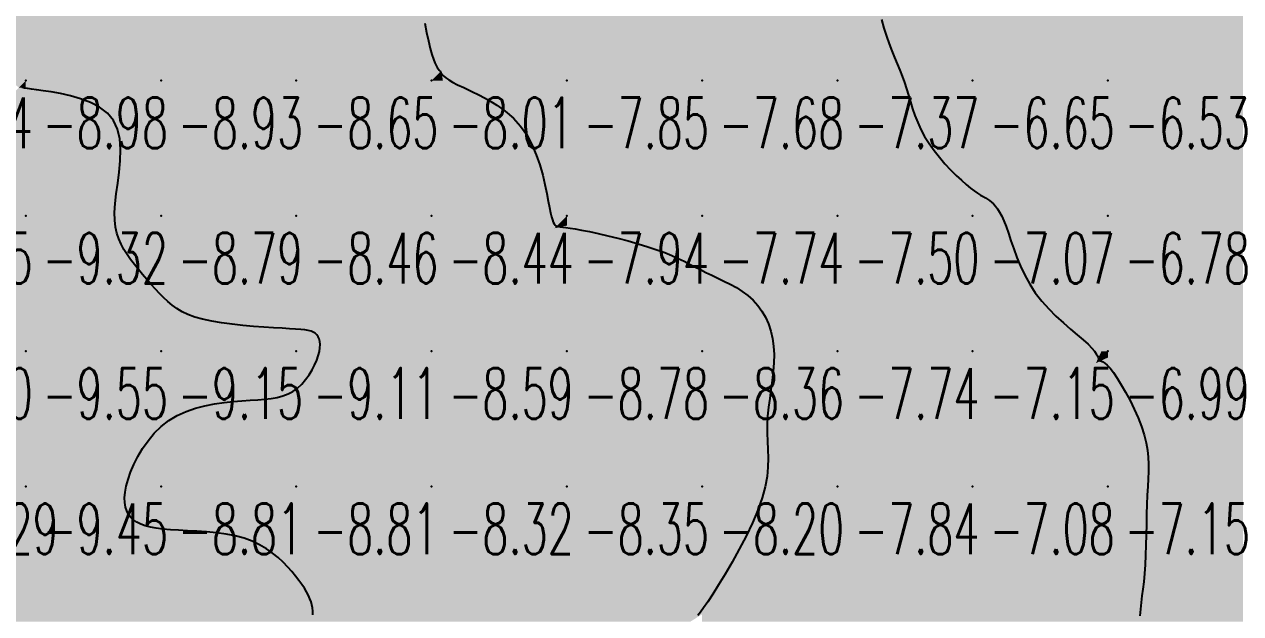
# Model space of a CAD drawing. Header units: millimetres. Extents: x 88261 to 90953, y 390274 to 392322.
# Drawn here: x 90030.1 to 90120.1, y 390747.8 to 390791.4 of the extents above; entities that cross this region are included whole.
import ezdxf
from ezdxf.enums import TextEntityAlignment as Align

# ---------------------------------------------------------------- set-up
doc = ezdxf.new("R2010")
doc.units = ezdxf.units.MM
doc.header["$LTSCALE"] = 25
for name, color, linetype in [('CN_03_00', 7, 'Continuous'), ('COTEAlt', 7, 'Continuous'), ('TN_COLORIAGE', 7, 'Continuous')]:
    doc.layers.add(name, color=color, linetype=linetype)
doc.styles.add('Simplex 1.0', font='Simplex.shx', dxfattribs={"width": 0.99, "height": 2.5})
doc.styles.get("Standard").update_dxf_attribs({"font": 'times.ttf'})

# ---------------------------------------------------------------- blocks, each defined once
blk = doc.blocks.new('COTE')
at = {"color": 0}
blk.add_point((0, 0), dxfattribs=at)
at = {"layer": 'COTEAlt'}
blk.add_attdef('ALT', text='', height=3.75, dxfattribs=at).set_placement((1.25, -1.25), align=Align.TOP_LEFT)

msp = doc.modelspace()

# ---------------------------------------------------------------- linework, layer by layer
at = {"layer": 'CN_03_00', "flags": 128}
for points, elevation in [([(90059.74, 390791.491), (90059.882, 390790.803), (90060.02, 390790.172), (90060.152, 390789.624), (90060.275, 390789.178), (90060.388, 390788.828), (90060.493, 390788.558), (90060.588, 390788.355), (90060.674, 390788.205), (90060.75, 390788.093), (90060.817, 390788.006), (90060.874, 390787.929), (90060.923, 390787.85), (90060.977, 390787.765), (90061.049, 390787.669), (90061.153, 390787.561), (90061.304, 390787.437), (90061.514, 390787.294), (90061.798, 390787.128), (90062.171, 390786.938), (90062.639, 390786.719), (90063.186, 390786.465), (90063.788, 390786.171), (90064.424, 390785.831), (90065.069, 390785.437), (90065.7, 390784.986), (90066.295, 390784.469), (90066.831, 390783.881), (90067.289, 390783.222), (90067.673, 390782.507), (90067.991, 390781.761), (90068.251, 390781.005), (90068.462, 390780.261), (90068.631, 390779.553), (90068.767, 390778.902), (90068.878, 390778.331), (90068.972, 390777.856), (90069.052, 390777.474), (90069.122, 390777.172), (90069.186, 390776.942), (90069.246, 390776.771), (90069.306, 390776.649), (90069.37, 390776.566), (90069.44, 390776.511), (90069.521, 390776.474), (90069.624, 390776.449), (90069.76, 390776.429), (90069.941, 390776.408), (90070.178, 390776.38), (90070.483, 390776.339), (90070.868, 390776.278), (90071.343, 390776.193), (90071.915, 390776.077), (90072.567, 390775.935), (90073.277, 390775.769), (90074.022, 390775.585), (90074.78, 390775.386), (90075.527, 390775.176), (90076.242, 390774.961), (90076.902, 390774.743), (90077.491, 390774.527), (90078.014, 390774.313), (90078.487, 390774.101), (90078.92, 390773.89), (90079.328, 390773.681), (90079.724, 390773.473), (90080.119, 390773.267), (90080.528, 390773.061), (90080.96, 390772.855), (90081.409, 390772.645), (90081.868, 390772.426), (90082.329, 390772.192), (90082.783, 390771.938), (90083.221, 390771.659), (90083.637, 390771.35), (90084.021, 390771.006), (90084.366, 390770.623), (90084.67, 390770.202), (90084.933, 390769.745), (90085.152, 390769.254), (90085.326, 390768.731), (90085.455, 390768.18), (90085.537, 390767.601), (90085.571, 390766.998), (90085.559, 390766.372), (90085.508, 390765.729), (90085.432, 390765.075), (90085.34, 390764.413), (90085.246, 390763.751), (90085.159, 390763.092), (90085.092, 390762.443), (90085.057, 390761.809), (90085.059, 390761.192), (90085.084, 390760.583), (90085.115, 390759.969), (90085.133, 390759.337), (90085.119, 390758.676), (90085.054, 390757.973), (90084.92, 390757.216), (90084.698, 390756.391), (90084.376, 390755.494), (90083.97, 390754.544), (90083.503, 390753.569), (90082.997, 390752.597), (90082.474, 390751.654), (90081.958, 390750.768), (90081.469, 390749.967), (90081.032, 390749.277), (90080.663, 390748.719), (90080.362, 390748.282), (90080.12, 390747.951), (90079.933, 390747.707)], -8), ([(90093.508, 390791.769), (90093.687, 390791.12), (90093.877, 390790.52), (90094.074, 390789.964), (90094.275, 390789.445), (90094.477, 390788.953), (90094.675, 390788.482), (90094.868, 390788.023), (90095.05, 390787.568), (90095.218, 390787.108), (90095.372, 390786.638), (90095.517, 390786.156), (90095.663, 390785.666), (90095.817, 390785.166), (90095.99, 390784.66), (90096.189, 390784.148), (90096.423, 390783.632), (90096.701, 390783.113), (90097.029, 390782.593), (90097.397, 390782.08), (90097.793, 390781.58), (90098.206, 390781.101), (90098.623, 390780.652), (90099.032, 390780.239), (90099.421, 390779.87), (90099.778, 390779.554), (90100.094, 390779.294), (90100.371, 390779.085), (90100.614, 390778.917), (90100.828, 390778.781), (90101.019, 390778.668), (90101.192, 390778.569), (90101.352, 390778.474), (90101.504, 390778.375), (90101.653, 390778.262), (90101.8, 390778.127), (90101.947, 390777.964), (90102.095, 390777.764), (90102.246, 390777.52), (90102.4, 390777.224), (90102.559, 390776.87), (90102.723, 390776.449), (90102.896, 390775.957), (90103.083, 390775.405), (90103.291, 390774.804), (90103.527, 390774.17), (90103.797, 390773.515), (90104.109, 390772.851), (90104.469, 390772.194), (90104.885, 390771.555), (90105.358, 390770.946), (90105.874, 390770.372), (90106.414, 390769.833), (90106.957, 390769.333), (90107.485, 390768.873), (90107.978, 390768.455), (90108.416, 390768.082), (90108.781, 390767.755), (90109.059, 390767.475), (90109.257, 390767.24), (90109.391, 390767.046), (90109.474, 390766.89), (90109.521, 390766.769), (90109.545, 390766.678), (90109.561, 390766.614), (90109.583, 390766.574), (90109.623, 390766.553), (90109.685, 390766.536), (90109.772, 390766.508), (90109.886, 390766.454), (90110.03, 390766.359), (90110.204, 390766.207), (90110.413, 390765.982), (90110.657, 390765.669), (90110.938, 390765.259), (90111.244, 390764.764), (90111.564, 390764.202), (90111.886, 390763.593), (90112.196, 390762.955), (90112.484, 390762.305), (90112.737, 390761.664), (90112.941, 390761.049), (90113.09, 390760.473), (90113.187, 390759.93), (90113.241, 390759.405), (90113.26, 390758.885), (90113.254, 390758.358), (90113.23, 390757.811), (90113.198, 390757.229), (90113.164, 390756.601), (90113.137, 390755.919), (90113.116, 390755.192), (90113.097, 390754.437), (90113.078, 390753.67), (90113.057, 390752.907), (90113.031, 390752.164), (90112.998, 390751.456), (90112.954, 390750.8), (90112.899, 390750.206), (90112.836, 390749.663), (90112.771, 390749.155), (90112.709, 390748.665), (90112.655, 390748.176), (90112.613, 390747.673)], -7), ([(90051.481, 390747.756), (90051.473, 390748.037), (90051.448, 390748.28), (90051.404, 390748.501), (90051.339, 390748.719), (90051.252, 390748.948), (90051.141, 390749.191), (90051.005, 390749.447), (90050.844, 390749.718), (90050.656, 390750.003), (90050.44, 390750.303), (90050.196, 390750.617), (90049.922, 390750.946), (90049.618, 390751.288), (90049.28, 390751.636), (90048.905, 390751.984), (90048.491, 390752.322), (90048.036, 390752.642), (90047.535, 390752.936), (90046.987, 390753.197), (90046.388, 390753.416), (90045.739, 390753.587), (90045.051, 390753.717), (90044.339, 390753.812), (90043.618, 390753.88), (90042.902, 390753.929), (90042.207, 390753.967), (90041.546, 390754.002), (90040.935, 390754.041), (90040.386, 390754.091), (90039.896, 390754.155), (90039.464, 390754.236), (90039.084, 390754.335), (90038.754, 390754.455), (90038.469, 390754.597), (90038.225, 390754.764), (90038.019, 390754.958), (90037.848, 390755.181), (90037.713, 390755.435), (90037.617, 390755.723), (90037.562, 390756.047), (90037.551, 390756.411), (90037.586, 390756.815), (90037.67, 390757.263), (90037.806, 390757.757), (90037.995, 390758.297), (90038.237, 390758.869), (90038.534, 390759.459), (90038.884, 390760.05), (90039.288, 390760.627), (90039.746, 390761.174), (90040.258, 390761.675), (90040.824, 390762.115), (90041.442, 390762.483), (90042.102, 390762.781), (90042.79, 390763.019), (90043.495, 390763.203), (90044.203, 390763.343), (90044.904, 390763.446), (90045.583, 390763.521), (90046.229, 390763.574), (90046.831, 390763.615), (90047.391, 390763.652), (90047.91, 390763.694), (90048.392, 390763.749), (90048.839, 390763.825), (90049.254, 390763.933), (90049.641, 390764.079), (90050.001, 390764.273), (90050.338, 390764.52), (90050.649, 390764.812), (90050.933, 390765.139), (90051.188, 390765.489), (90051.412, 390765.852), (90051.602, 390766.217), (90051.758, 390766.573), (90051.876, 390766.908), (90051.955, 390767.214), (90051.998, 390767.49), (90052.007, 390767.737), (90051.986, 390767.956), (90051.936, 390768.146), (90051.86, 390768.311), (90051.761, 390768.449), (90051.643, 390768.562), (90051.504, 390768.652), (90051.339, 390768.722), (90051.135, 390768.775), (90050.884, 390768.817), (90050.575, 390768.849), (90050.197, 390768.877), (90049.741, 390768.904), (90049.197, 390768.935), (90048.56, 390768.972), (90047.848, 390769.018), (90047.085, 390769.075), (90046.294, 390769.145), (90045.498, 390769.231), (90044.722, 390769.333), (90043.99, 390769.454), (90043.323, 390769.596), (90042.741, 390769.761), (90042.237, 390769.948), (90041.798, 390770.157), (90041.411, 390770.387), (90041.064, 390770.638), (90040.745, 390770.909), (90040.44, 390771.199), (90040.137, 390771.509), (90039.827, 390771.837), (90039.511, 390772.18), (90039.193, 390772.536), (90038.878, 390772.902), (90038.57, 390773.273), (90038.274, 390773.649), (90037.995, 390774.024), (90037.736, 390774.397), (90037.502, 390774.767), (90037.297, 390775.142), (90037.123, 390775.534), (90036.985, 390775.954), (90036.886, 390776.414), (90036.828, 390776.925), (90036.816, 390777.498), (90036.853, 390778.145), (90036.937, 390778.871), (90037.047, 390779.658), (90037.155, 390780.481), (90037.235, 390781.316), (90037.259, 390782.139), (90037.202, 390782.925), (90037.036, 390783.652), (90036.735, 390784.293), (90036.282, 390784.831), (90035.701, 390785.271), (90035.03, 390785.625), (90034.301, 390785.904), (90033.552, 390786.118), (90032.818, 390786.28), (90032.133, 390786.401), (90031.533, 390786.492), (90031.045, 390786.562), (90030.662, 390786.617), (90030.368, 390786.66), (90030.15, 390786.694), (90029.99, 390786.722)], -9)]:
    msp.add_lwpolyline(points, dxfattribs=dict(at, elevation=elevation))
at = {"layer": 'TN_COLORIAGE', "color": 171}
for points in [[(90029.084, 390787.239, -8.978), (90028.93, 390795.921, -8.978), (90030.249, 390787.239, -8.978), (90030.249, 390797.239, -8.978)], [(90030.249, 390797.239, -8.671), (90030.249, 390787.239, -8.671), (90040.249, 390797.239, -8.671)], [(90030.249, 390787.239, -8.671), (90040.249, 390787.239, -8.671), (90040.249, 390797.239, -8.671)], [(90040.249, 390797.239, -8.435), (90040.249, 390787.239, -8.435), (90050.249, 390797.239, -8.435)], [(90040.249, 390787.239, -8.435), (90050.249, 390787.239, -8.435), (90050.249, 390797.239, -8.435)], [(90050.249, 390787.239, -8), (90058.937, 390795.928, -8), (90050.249, 390797.239, -8), (90058.414, 390797.239, -8)], [(90050.249, 390787.239, -8), (90058.937, 390795.928, -8), (90060.249, 390787.239, -8), (90060.249, 390788.462, -8)], [(90060.977, 390787.968, -8.014), (90060.249, 390788.462, -8.014), (90060.249, 390787.239, -8.014)], [(90060.977, 390787.968, -8.014), (90061.084, 390787.239, -8.014), (90060.249, 390787.239, -8.014)], [(90029.084, 390787.239, -8.981), (90029.735, 390786.726, -8.981), (90030.249, 390787.239, -8.981)], [(90030.249, 390786.692, -8.981), (90029.735, 390786.726, -8.981), (90030.249, 390787.239, -8.981)], [(90030.249, 390786.692, -8.93), (90038.466, 390785.456, -8.93), (90030.249, 390787.239, -8.93), (90040.249, 390787.239, -8.93)], [(90038.466, 390785.456, -8.788), (90036.297, 390777.239, -8.788), (90040.249, 390787.239, -8.788), (90040.249, 390777.239, -8.788)], [(90040.249, 390787.239, -8.648), (90040.249, 390777.239, -8.648), (90050.249, 390787.239, -8.648)], [(90040.249, 390777.239, -8.648), (90050.249, 390777.239, -8.648), (90050.249, 390787.239, -8.648)], [(90050.249, 390787.239, -8.014), (90050.249, 390777.239, -8.014), (90060.249, 390787.239, -8.014)], [(90050.249, 390777.239, -8.014), (90060.249, 390777.239, -8.014), (90060.249, 390787.239, -8.014)], [(90060.249, 390777.239, -8), (90067.712, 390784.702, -8), (90060.249, 390787.239, -8), (90061.084, 390787.239, -8)], [(90067.712, 390784.702, -8.44), (90069.056, 390777.239, -8.44), (90060.249, 390777.239, -8.44)], [(90036.297, 390777.239, -8.788), (90037.467, 390774.458, -8.788), (90040.249, 390777.239, -8.788)], [(90040.249, 390771.311, -8.788), (90037.467, 390774.458, -8.788), (90040.249, 390777.239, -8.788)], [(90040.249, 390771.311, -8.456), (90042.361, 390769.351, -8.456), (90040.249, 390777.239, -8.456), (90050.249, 390777.239, -8.456)], [(90050.249, 390768.86, -8.456), (90042.361, 390769.351, -8.456), (90050.249, 390777.239, -8.456)], [(90050.249, 390768.86, -8.44), (90051.828, 390768.819, -8.44), (90050.249, 390777.239, -8.44), (90060.249, 390777.239, -8.44)], [(90052.294, 390767.239, -8.44), (90051.828, 390768.819, -8.44), (90060.249, 390767.239, -8.44), (90060.249, 390777.239, -8.44)], [(90060.249, 390767.239, -8), (90069.334, 390776.324, -8), (90060.249, 390777.239, -8), (90069.056, 390777.239, -8)], [(90070.249, 390767.239, -8), (90070.249, 390776.528, -8), (90060.249, 390767.239, -8), (90069.334, 390776.324, -8)], [(90077.729, 390774.719, -8.778), (90070.249, 390776.528, -8.778), (90070.249, 390767.239, -8.778)], [(90070.249, 390767.239, -8), (90077.729, 390774.719, -8), (90080.249, 390767.239, -8), (90080.249, 390773.053, -8)], [(90084.445, 390771.436, -8.364), (90080.249, 390773.053, -8.364), (90080.249, 390767.239, -8.364)], [(90084.445, 390771.436, -8.364), (90086.095, 390767.239, -8.364), (90080.249, 390767.239, -8.364)], [(90050.249, 390763.672, -8.591), (90052.294, 390767.239, -8.591), (90050.249, 390757.239, -8.591), (90060.249, 390767.239, -8.591)], [(90050.249, 390757.239, -8.591), (90060.249, 390757.239, -8.591), (90060.249, 390767.239, -8.591)], [(90060.249, 390767.239, -8.778), (90060.249, 390757.239, -8.778), (90070.249, 390767.239, -8.778)], [(90060.249, 390757.239, -8.778), (90070.249, 390757.239, -8.778), (90070.249, 390767.239, -8.778)], [(90070.249, 390767.239, -8.364), (90070.249, 390757.239, -8.364), (90080.249, 390767.239, -8.364)], [(90070.249, 390757.239, -8.364), (90080.249, 390757.239, -8.364), (90080.249, 390767.239, -8.364)], [(90080.249, 390767.239, -8), (90086.095, 390767.239, -8), (90080.249, 390757.239, -8), (90084.603, 390761.594, -8)], [(90046.719, 390763.71, -8.807), (90040.249, 390762.936, -8.807), (90040.249, 390757.239, -8.807)], [(90050.249, 390763.672, -8.807), (90046.719, 390763.71, -8.807), (90050.249, 390757.239, -8.807), (90040.249, 390757.239, -8.807)], [(90040.249, 390762.936, -8.807), (90037.232, 390757.239, -8.807), (90040.249, 390757.239, -8.807)], [(90084.603, 390761.594, -8.199), (90085.834, 390757.239, -8.199), (90080.249, 390757.239, -8.199)], [(90037.232, 390757.239, -8.807), (90037.658, 390754.649, -8.807), (90040.249, 390757.239, -8.807)], [(90040.249, 390753.912, -8.807), (90037.658, 390754.649, -8.807), (90040.249, 390757.239, -8.807)], [(90046.958, 390753.949, -8.807), (90040.249, 390753.912, -8.807), (90050.249, 390757.239, -8.807), (90040.249, 390757.239, -8.807)], [(90050.249, 390750.788, -8.81), (90046.958, 390753.949, -8.81), (90050.249, 390757.239, -8.81)], [(90050.249, 390750.788, -8.322), (90051.581, 390748.572, -8.322), (90050.249, 390757.239, -8.322), (90060.249, 390757.239, -8.322)], [(90051.581, 390748.572, -8.245), (90051.462, 390747.239, -8.245), (90060.249, 390757.239, -8.245), (90060.249, 390747.239, -8.245)], [(90060.249, 390757.239, -8.347), (90060.249, 390747.239, -8.347), (90070.249, 390757.239, -8.347)], [(90060.249, 390747.239, -8.347), (90070.249, 390747.239, -8.347), (90070.249, 390757.239, -8.347)], [(90070.249, 390757.239, -8.199), (90070.249, 390747.239, -8.199), (90080.249, 390757.239, -8.199)], [(90080.249, 390757.239, -8), (90080.249, 390747.796, -8), (90070.249, 390747.239, -8), (90079.363, 390747.239, -8)], [(90085.834, 390757.239, -8.199), (90080.249, 390747.796, -8.199), (90080.249, 390757.239, -8.199)]]:
    msp.add_solid(points, dxfattribs=at)
at = {"layer": 'TN_COLORIAGE', "color": 161}
for points in [[(90060.249, 390788.462, -7.902), (90058.937, 390795.928, -7.902), (90060.249, 390797.239, -7.902)], [(90060.249, 390788.462, -7.827), (90060.977, 390787.968, -7.827), (90060.249, 390797.239, -7.827), (90070.249, 390797.239, -7.827)], [(90061.084, 390787.239, -7.827), (90060.977, 390787.968, -7.827), (90070.249, 390787.239, -7.827), (90070.249, 390797.239, -7.827)], [(90070.249, 390797.239, -7.611), (90070.249, 390787.239, -7.611), (90080.249, 390797.239, -7.611)], [(90070.249, 390787.239, -7.611), (90080.249, 390787.239, -7.611), (90080.249, 390797.239, -7.611)], [(90080.249, 390797.239, -7.208), (90080.249, 390787.239, -7.208), (90090.249, 390797.239, -7.208)], [(90080.249, 390787.239, -7.208), (90090.249, 390787.239, -7.208), (90090.249, 390797.239, -7.208)], [(90090.249, 390787.239, -7), (90093.57, 390790.56, -7), (90090.249, 390797.239, -7), (90092.442, 390797.239, -7)], [(90093.57, 390790.56, -7.368), (90095.4, 390787.239, -7.368), (90090.249, 390787.239, -7.368)], [(90061.084, 390787.239, -7.851), (90067.712, 390784.702, -7.851), (90070.249, 390787.239, -7.851)], [(90069.056, 390777.239, -7.851), (90067.712, 390784.702, -7.851), (90070.249, 390777.239, -7.851), (90070.249, 390787.239, -7.851)], [(90070.249, 390787.239, -7.676), (90070.249, 390777.239, -7.676), (90080.249, 390787.239, -7.676)], [(90070.249, 390777.239, -7.676), (90080.249, 390777.239, -7.676), (90080.249, 390787.239, -7.676)], [(90080.249, 390787.239, -7.368), (90080.249, 390777.239, -7.368), (90090.249, 390787.239, -7.368)], [(90080.249, 390777.239, -7.368), (90090.249, 390777.239, -7.368), (90090.249, 390787.239, -7.368)], [(90090.249, 390777.239, -7), (90096.14, 390783.13, -7), (90090.249, 390787.239, -7), (90095.4, 390787.239, -7)], [(90090.249, 390777.239, -7), (90096.14, 390783.13, -7), (90100.249, 390777.239, -7), (90100.249, 390778.917, -7)], [(90101.532, 390778.523, -7.07), (90100.249, 390778.917, -7.07), (90100.249, 390777.239, -7.07)], [(90101.532, 390778.523, -7.07), (90102.646, 390777.239, -7.07), (90100.249, 390777.239, -7.07)], [(90069.056, 390777.239, -7.94), (90069.334, 390776.324, -7.94), (90070.249, 390777.239, -7.94)], [(90069.334, 390776.324, -7.94), (90070.249, 390776.528, -7.94), (90070.249, 390777.239, -7.94)], [(90070.249, 390776.528, -7.738), (90077.729, 390774.719, -7.738), (90070.249, 390777.239, -7.738), (90080.249, 390777.239, -7.738)], [(90080.249, 390773.053, -7.738), (90077.729, 390774.719, -7.738), (90080.249, 390777.239, -7.738)], [(90080.249, 390773.053, -7.497), (90084.445, 390771.436, -7.497), (90080.249, 390777.239, -7.497), (90090.249, 390777.239, -7.497)], [(90086.095, 390767.239, -7.497), (90084.445, 390771.436, -7.497), (90090.249, 390767.239, -7.497), (90090.249, 390777.239, -7.497)], [(90090.249, 390777.239, -7.07), (90090.249, 390767.239, -7.07), (90100.249, 390777.239, -7.07)], [(90090.249, 390767.239, -7.07), (90100.249, 390767.239, -7.07), (90100.249, 390777.239, -7.07)], [(90100.249, 390767.239, -7), (90104.222, 390771.213, -7), (90100.249, 390777.239, -7), (90102.646, 390777.239, -7)], [(90104.222, 390771.213, -7.146), (90109.775, 390767.239, -7.146), (90100.249, 390767.239, -7.146)], [(90084.603, 390761.594, -7.742), (90086.095, 390767.239, -7.742), (90090.249, 390767.239, -7.742)], [(90085.834, 390757.239, -7.742), (90084.603, 390761.594, -7.742), (90090.249, 390757.239, -7.742), (90090.249, 390767.239, -7.742)], [(90090.249, 390767.239, -7.146), (90090.249, 390757.239, -7.146), (90100.249, 390767.239, -7.146)], [(90090.249, 390757.239, -7.146), (90100.249, 390757.239, -7.146), (90100.249, 390767.239, -7.146)], [(90100.249, 390767.239, -7), (90109.775, 390767.239, -7), (90100.249, 390757.239, -7), (90109.368, 390766.359, -7)], [(90110.249, 390757.239, -7), (90110.249, 390766.772, -7), (90100.249, 390757.239, -7), (90109.368, 390766.359, -7)], [(90113.58, 390760.571, -7.148), (90110.249, 390766.772, -7.148), (90110.249, 390757.239, -7.148)], [(90113.079, 390757.239, -7.148), (90113.58, 390760.571, -7.148), (90110.249, 390757.239, -7.148)], [(90080.249, 390747.796, -7.842), (90085.834, 390757.239, -7.842), (90080.249, 390747.239, -7.842), (90090.249, 390757.239, -7.842)], [(90080.249, 390747.239, -7.842), (90090.249, 390747.239, -7.842), (90090.249, 390757.239, -7.842)], [(90090.249, 390757.239, -7.075), (90090.249, 390747.239, -7.075), (90100.249, 390757.239, -7.075)], [(90090.249, 390747.239, -7.075), (90100.249, 390747.239, -7.075), (90100.249, 390757.239, -7.075)], [(90100.249, 390757.239, -7.148), (90100.249, 390747.239, -7.148), (90110.249, 390757.239, -7.148)], [(90100.249, 390747.239, -7.148), (90110.249, 390747.239, -7.148), (90110.249, 390757.239, -7.148)], [(90110.249, 390747.239, -7), (90113.09, 390750.08, -7), (90110.249, 390757.239, -7), (90113.079, 390757.239, -7)], [(90112.286, 390747.239, -7.149), (90113.09, 390750.08, -7.149), (90110.249, 390747.239, -7.149)]]:
    msp.add_solid(points, dxfattribs=at)
at = {"layer": 'TN_COLORIAGE', "color": 151}
for points in [[(90092.442, 390797.239, -6.259), (90093.57, 390790.56, -6.259), (90100.249, 390797.239, -6.259)], [(90095.4, 390787.239, -6.259), (90093.57, 390790.56, -6.259), (90100.249, 390787.239, -6.259), (90100.249, 390797.239, -6.259)], [(90100.249, 390797.239, -6.493), (90100.249, 390787.239, -6.493), (90110.249, 390797.239, -6.493)], [(90100.249, 390787.239, -6.493), (90110.249, 390787.239, -6.493), (90110.249, 390797.239, -6.493)], [(90110.249, 390797.239, -6.178), (90110.249, 390787.239, -6.178), (90120.249, 390797.239, -6.178)], [(90110.249, 390787.239, -6.178), (90120.249, 390787.239, -6.178), (90120.249, 390797.239, -6.178)], [(90095.4, 390787.239, -6.653), (90096.14, 390783.13, -6.653), (90100.249, 390787.239, -6.653)], [(90100.249, 390778.917, -6.653), (90096.14, 390783.13, -6.653), (90100.249, 390787.239, -6.653)], [(90100.249, 390778.917, -6.525), (90101.532, 390778.523, -6.525), (90100.249, 390787.239, -6.525), (90110.249, 390787.239, -6.525)], [(90102.646, 390777.239, -6.525), (90101.532, 390778.523, -6.525), (90110.249, 390777.239, -6.525), (90110.249, 390787.239, -6.525)], [(90110.249, 390787.239, -6.266), (90110.249, 390777.239, -6.266), (90120.249, 390787.239, -6.266)], [(90110.249, 390777.239, -6.266), (90120.249, 390777.239, -6.266), (90120.249, 390787.239, -6.266)], [(90102.646, 390777.239, -6.778), (90104.222, 390771.213, -6.778), (90110.249, 390777.239, -6.778)], [(90109.775, 390767.239, -6.778), (90104.222, 390771.213, -6.778), (90110.249, 390767.239, -6.778), (90110.249, 390777.239, -6.778)], [(90110.249, 390777.239, -6.528), (90110.249, 390767.239, -6.528), (90120.249, 390777.239, -6.528)], [(90110.249, 390767.239, -6.528), (90120.249, 390767.239, -6.528), (90120.249, 390777.239, -6.528)], [(90109.368, 390766.359, -6.993), (90109.775, 390767.239, -6.993), (90110.249, 390767.239, -6.993)], [(90109.368, 390766.359, -6.993), (90110.249, 390766.772, -6.993), (90110.249, 390767.239, -6.993)], [(90110.249, 390766.772, -6.703), (90113.58, 390760.571, -6.703), (90110.249, 390767.239, -6.703), (90120.249, 390767.239, -6.703)], [(90113.58, 390760.571, -6.625), (90113.079, 390757.239, -6.625), (90120.249, 390767.239, -6.625), (90120.249, 390757.239, -6.625)], [(90113.09, 390750.08, -6.418), (90112.286, 390747.239, -6.418), (90120.249, 390757.239, -6.418), (90120.249, 390747.239, -6.418)], [(90113.079, 390757.239, -6.625), (90113.09, 390750.08, -6.625), (90120.249, 390757.239, -6.625)]]:
    msp.add_solid(points, dxfattribs=at)
at = {"layer": 'TN_COLORIAGE', "color": 181}
for points in [[(90020.249, 390777.239, -9), (90029.735, 390786.726, -9), (90030.249, 390777.239, -9), (90030.249, 390786.692, -9)], [(90038.466, 390785.456, -9.324), (90030.249, 390786.692, -9.324), (90030.249, 390777.239, -9.324)], [(90036.297, 390777.239, -9.324), (90038.466, 390785.456, -9.324), (90030.249, 390777.239, -9.324)], [(90020.249, 390777.239, -9.324), (90020.249, 390767.239, -9.324), (90030.249, 390777.239, -9.324)], [(90020.249, 390767.239, -9.324), (90030.249, 390767.239, -9.324), (90030.249, 390777.239, -9.324)], [(90030.249, 390767.239, -9), (90037.467, 390774.458, -9), (90030.249, 390777.239, -9), (90036.297, 390777.239, -9)], [(90030.249, 390767.239, -9), (90037.467, 390774.458, -9), (90040.249, 390767.239, -9), (90040.249, 390771.311, -9)], [(90042.361, 390769.351, -9.146), (90040.249, 390771.311, -9.146), (90040.249, 390767.239, -9.146)], [(90040.249, 390767.239, -9), (90042.361, 390769.351, -9), (90050.249, 390767.239, -9), (90050.249, 390768.86, -9)], [(90051.828, 390768.819, -9.105), (90050.249, 390768.86, -9.105), (90050.249, 390767.239, -9.105)], [(90051.828, 390768.819, -9.105), (90052.294, 390767.239, -9.105), (90050.249, 390767.239, -9.105)], [(90020.249, 390762.116, -9.55), (90024.165, 390761.155, -9.55), (90020.249, 390767.239, -9.55), (90030.249, 390767.239, -9.55)], [(90024.165, 390761.155, -9.446), (90023.682, 390757.239, -9.446), (90030.249, 390767.239, -9.446), (90030.249, 390757.239, -9.446)], [(90030.249, 390767.239, -9.146), (90030.249, 390757.239, -9.146), (90040.249, 390767.239, -9.146)], [(90030.249, 390757.239, -9), (90037.232, 390757.239, -9), (90040.249, 390767.239, -9), (90040.249, 390762.936, -9)], [(90040.249, 390767.239, -9), (90040.249, 390762.936, -9), (90050.249, 390767.239, -9), (90046.719, 390763.71, -9)], [(90046.719, 390763.71, -9.105), (90050.249, 390763.672, -9.105), (90050.249, 390767.239, -9.105)], [(90052.294, 390767.239, -9.105), (90050.249, 390763.672, -9.105), (90050.249, 390767.239, -9.105)], [(90020.896, 390747.886, -9.446), (90023.682, 390757.239, -9.446), (90030.249, 390757.239, -9.446)], [(90021.035, 390747.239, -9.446), (90020.896, 390747.886, -9.446), (90030.249, 390747.239, -9.446), (90030.249, 390757.239, -9.446)], [(90030.249, 390747.239, -9), (90037.658, 390754.649, -9), (90030.249, 390757.239, -9), (90037.232, 390757.239, -9)], [(90030.249, 390747.239, -9), (90037.658, 390754.649, -9), (90040.249, 390747.239, -9), (90040.249, 390753.912, -9)], [(90040.249, 390753.912, -9.386), (90046.958, 390753.949, -9.386), (90040.249, 390747.239, -9.386)], [(90040.249, 390747.239, -9), (90046.958, 390753.949, -9), (90050.249, 390747.239, -9), (90050.249, 390750.788, -9)], [(90051.581, 390748.572, -9.104), (90050.249, 390750.788, -9.104), (90050.249, 390747.239, -9.104)], [(90051.462, 390747.239, -9.104), (90051.581, 390748.572, -9.104), (90050.249, 390747.239, -9.104)]]:
    msp.add_solid(points, dxfattribs=at)

# ---------------------------------------------------------------- block references
at = {"layer": 'COTEAlt'}
ref = msp.add_blockref('COTE', (90020.249, 390787.239), dxfattribs=at)
ref.add_attrib('ALT', '-9.14', dxfattribs={"height": 3.75, "style": 'Simplex 1.0', "width": 0.6}).set_placement((90021.499, 390785.989), align=Align.TOP_LEFT)
ref = msp.add_blockref('COTE', (90030.249, 390787.239), dxfattribs=at)
ref.add_attrib('ALT', '-8.98', dxfattribs={"height": 3.75, "style": 'Simplex 1.0', "width": 0.6}).set_placement((90031.499, 390785.989), align=Align.TOP_LEFT)
ref = msp.add_blockref('COTE', (90040.249, 390787.239), dxfattribs=at)
ref.add_attrib('ALT', '-8.93', dxfattribs={"height": 3.75, "style": 'Simplex 1.0', "width": 0.6}).set_placement((90041.499, 390785.989), align=Align.TOP_LEFT)
ref = msp.add_blockref('COTE', (90050.249, 390787.239), dxfattribs=at)
ref.add_attrib('ALT', '-8.65', dxfattribs={"height": 3.75, "style": 'Simplex 1.0', "width": 0.6}).set_placement((90051.499, 390785.989), align=Align.TOP_LEFT)
ref = msp.add_blockref('COTE', (90060.249, 390787.239), dxfattribs=at)
ref.add_attrib('ALT', '-8.01', dxfattribs={"height": 3.75, "style": 'Simplex 1.0', "width": 0.6}).set_placement((90061.499, 390785.989), align=Align.TOP_LEFT)
ref = msp.add_blockref('COTE', (90070.249, 390787.239), dxfattribs=at)
ref.add_attrib('ALT', '-7.85', dxfattribs={"height": 3.75, "style": 'Simplex 1.0', "width": 0.6}).set_placement((90071.499, 390785.989), align=Align.TOP_LEFT)
ref = msp.add_blockref('COTE', (90080.249, 390787.239), dxfattribs=at)
ref.add_attrib('ALT', '-7.68', dxfattribs={"height": 3.75, "style": 'Simplex 1.0', "width": 0.6}).set_placement((90081.499, 390785.989), align=Align.TOP_LEFT)
ref = msp.add_blockref('COTE', (90090.249, 390787.239), dxfattribs=at)
ref.add_attrib('ALT', '-7.37', dxfattribs={"height": 3.75, "style": 'Simplex 1.0', "width": 0.6}).set_placement((90091.499, 390785.989), align=Align.TOP_LEFT)
ref = msp.add_blockref('COTE', (90100.249, 390787.239), dxfattribs=at)
ref.add_attrib('ALT', '-6.65', dxfattribs={"height": 3.75, "style": 'Simplex 1.0', "width": 0.6}).set_placement((90101.499, 390785.989), align=Align.TOP_LEFT)
ref = msp.add_blockref('COTE', (90110.249, 390787.239), dxfattribs=at)
ref.add_attrib('ALT', '-6.53', dxfattribs={"height": 3.75, "style": 'Simplex 1.0', "width": 0.6}).set_placement((90111.499, 390785.989), align=Align.TOP_LEFT)
ref = msp.add_blockref('COTE', (90020.249, 390777.239), dxfattribs=at)
ref.add_attrib('ALT', '-9.35', dxfattribs={"height": 3.75, "style": 'Simplex 1.0', "width": 0.6}).set_placement((90021.499, 390775.989), align=Align.TOP_LEFT)
ref = msp.add_blockref('COTE', (90030.249, 390777.239), dxfattribs=at)
ref.add_attrib('ALT', '-9.32', dxfattribs={"height": 3.75, "style": 'Simplex 1.0', "width": 0.6}).set_placement((90031.499, 390775.989), align=Align.TOP_LEFT)
ref = msp.add_blockref('COTE', (90040.249, 390777.239), dxfattribs=at)
ref.add_attrib('ALT', '-8.79', dxfattribs={"height": 3.75, "style": 'Simplex 1.0', "width": 0.6}).set_placement((90041.499, 390775.989), align=Align.TOP_LEFT)
ref = msp.add_blockref('COTE', (90050.249, 390777.239), dxfattribs=at)
ref.add_attrib('ALT', '-8.46', dxfattribs={"height": 3.75, "style": 'Simplex 1.0', "width": 0.6}).set_placement((90051.499, 390775.989), align=Align.TOP_LEFT)
ref = msp.add_blockref('COTE', (90060.249, 390777.239), dxfattribs=at)
ref.add_attrib('ALT', '-8.44', dxfattribs={"height": 3.75, "style": 'Simplex 1.0', "width": 0.6}).set_placement((90061.499, 390775.989), align=Align.TOP_LEFT)
ref = msp.add_blockref('COTE', (90070.249, 390777.239), dxfattribs=at)
ref.add_attrib('ALT', '-7.94', dxfattribs={"height": 3.75, "style": 'Simplex 1.0', "width": 0.6}).set_placement((90071.499, 390775.989), align=Align.TOP_LEFT)
ref = msp.add_blockref('COTE', (90080.249, 390777.239), dxfattribs=at)
ref.add_attrib('ALT', '-7.74', dxfattribs={"height": 3.75, "style": 'Simplex 1.0', "width": 0.6}).set_placement((90081.499, 390775.989), align=Align.TOP_LEFT)
ref = msp.add_blockref('COTE', (90090.249, 390777.239), dxfattribs=at)
ref.add_attrib('ALT', '-7.50', dxfattribs={"height": 3.75, "style": 'Simplex 1.0', "width": 0.6}).set_placement((90091.499, 390775.989), align=Align.TOP_LEFT)
ref = msp.add_blockref('COTE', (90100.249, 390777.239), dxfattribs=at)
ref.add_attrib('ALT', '-7.07', dxfattribs={"height": 3.75, "style": 'Simplex 1.0', "width": 0.6}).set_placement((90101.499, 390775.989), align=Align.TOP_LEFT)
ref = msp.add_blockref('COTE', (90110.249, 390777.239), dxfattribs=at)
ref.add_attrib('ALT', '-6.78', dxfattribs={"height": 3.75, "style": 'Simplex 1.0', "width": 0.6}).set_placement((90111.499, 390775.989), align=Align.TOP_LEFT)
ref = msp.add_blockref('COTE', (90020.249, 390767.239), dxfattribs=at)
ref.add_attrib('ALT', '-9.70', dxfattribs={"height": 3.75, "style": 'Simplex 1.0', "width": 0.6}).set_placement((90021.499, 390765.989), align=Align.TOP_LEFT)
ref = msp.add_blockref('COTE', (90030.249, 390767.239), dxfattribs=at)
ref.add_attrib('ALT', '-9.55', dxfattribs={"height": 3.75, "style": 'Simplex 1.0', "width": 0.6}).set_placement((90031.499, 390765.989), align=Align.TOP_LEFT)
ref = msp.add_blockref('COTE', (90040.249, 390767.239), dxfattribs=at)
ref.add_attrib('ALT', '-9.15', dxfattribs={"height": 3.75, "style": 'Simplex 1.0', "width": 0.6}).set_placement((90041.499, 390765.989), align=Align.TOP_LEFT)
ref = msp.add_blockref('COTE', (90050.249, 390767.239), dxfattribs=at)
ref.add_attrib('ALT', '-9.11', dxfattribs={"height": 3.75, "style": 'Simplex 1.0', "width": 0.6}).set_placement((90051.499, 390765.989), align=Align.TOP_LEFT)
ref = msp.add_blockref('COTE', (90060.249, 390767.239), dxfattribs=at)
ref.add_attrib('ALT', '-8.59', dxfattribs={"height": 3.75, "style": 'Simplex 1.0', "width": 0.6}).set_placement((90061.499, 390765.989), align=Align.TOP_LEFT)
ref = msp.add_blockref('COTE', (90070.249, 390767.239), dxfattribs=at)
ref.add_attrib('ALT', '-8.78', dxfattribs={"height": 3.75, "style": 'Simplex 1.0', "width": 0.6}).set_placement((90071.499, 390765.989), align=Align.TOP_LEFT)
ref = msp.add_blockref('COTE', (90080.249, 390767.239), dxfattribs=at)
ref.add_attrib('ALT', '-8.36', dxfattribs={"height": 3.75, "style": 'Simplex 1.0', "width": 0.6}).set_placement((90081.499, 390765.989), align=Align.TOP_LEFT)
ref = msp.add_blockref('COTE', (90090.249, 390767.239), dxfattribs=at)
ref.add_attrib('ALT', '-7.74', dxfattribs={"height": 3.75, "style": 'Simplex 1.0', "width": 0.6}).set_placement((90091.499, 390765.989), align=Align.TOP_LEFT)
ref = msp.add_blockref('COTE', (90100.249, 390767.239), dxfattribs=at)
ref.add_attrib('ALT', '-7.15', dxfattribs={"height": 3.75, "style": 'Simplex 1.0', "width": 0.6}).set_placement((90101.499, 390765.989), align=Align.TOP_LEFT)
ref = msp.add_blockref('COTE', (90110.249, 390767.239), dxfattribs=at)
ref.add_attrib('ALT', '-6.99', dxfattribs={"height": 3.75, "style": 'Simplex 1.0', "width": 0.6}).set_placement((90111.499, 390765.989), align=Align.TOP_LEFT)
ref = msp.add_blockref('COTE', (90020.249, 390757.239), dxfattribs=at)
ref.add_attrib('ALT', '-10.29', dxfattribs={"height": 3.75, "style": 'Simplex 1.0', "width": 0.6}).set_placement((90021.499, 390755.989), align=Align.TOP_LEFT)
ref = msp.add_blockref('COTE', (90030.249, 390757.239), dxfattribs=at)
ref.add_attrib('ALT', '-9.45', dxfattribs={"height": 3.75, "style": 'Simplex 1.0', "width": 0.6}).set_placement((90031.499, 390755.989), align=Align.TOP_LEFT)
ref = msp.add_blockref('COTE', (90040.249, 390757.239), dxfattribs=at)
ref.add_attrib('ALT', '-8.81', dxfattribs={"height": 3.75, "style": 'Simplex 1.0', "width": 0.6}).set_placement((90041.499, 390755.989), align=Align.TOP_LEFT)
ref = msp.add_blockref('COTE', (90050.249, 390757.239), dxfattribs=at)
ref.add_attrib('ALT', '-8.81', dxfattribs={"height": 3.75, "style": 'Simplex 1.0', "width": 0.6}).set_placement((90051.499, 390755.989), align=Align.TOP_LEFT)
ref = msp.add_blockref('COTE', (90060.249, 390757.239), dxfattribs=at)
ref.add_attrib('ALT', '-8.32', dxfattribs={"height": 3.75, "style": 'Simplex 1.0', "width": 0.6}).set_placement((90061.499, 390755.989), align=Align.TOP_LEFT)
ref = msp.add_blockref('COTE', (90070.249, 390757.239), dxfattribs=at)
ref.add_attrib('ALT', '-8.35', dxfattribs={"height": 3.75, "style": 'Simplex 1.0', "width": 0.6}).set_placement((90071.499, 390755.989), align=Align.TOP_LEFT)
ref = msp.add_blockref('COTE', (90080.249, 390757.239), dxfattribs=at)
ref.add_attrib('ALT', '-8.20', dxfattribs={"height": 3.75, "style": 'Simplex 1.0', "width": 0.6}).set_placement((90081.499, 390755.989), align=Align.TOP_LEFT)
ref = msp.add_blockref('COTE', (90090.249, 390757.239), dxfattribs=at)
ref.add_attrib('ALT', '-7.84', dxfattribs={"height": 3.75, "style": 'Simplex 1.0', "width": 0.6}).set_placement((90091.499, 390755.989), align=Align.TOP_LEFT)
ref = msp.add_blockref('COTE', (90100.249, 390757.239), dxfattribs=at)
ref.add_attrib('ALT', '-7.08', dxfattribs={"height": 3.75, "style": 'Simplex 1.0', "width": 0.6}).set_placement((90101.499, 390755.989), align=Align.TOP_LEFT)
ref = msp.add_blockref('COTE', (90110.249, 390757.239), dxfattribs=at)
ref.add_attrib('ALT', '-7.15', dxfattribs={"height": 3.75, "style": 'Simplex 1.0', "width": 0.6}).set_placement((90111.499, 390755.989), align=Align.TOP_LEFT)

doc.saveas('drawing.dxf')
